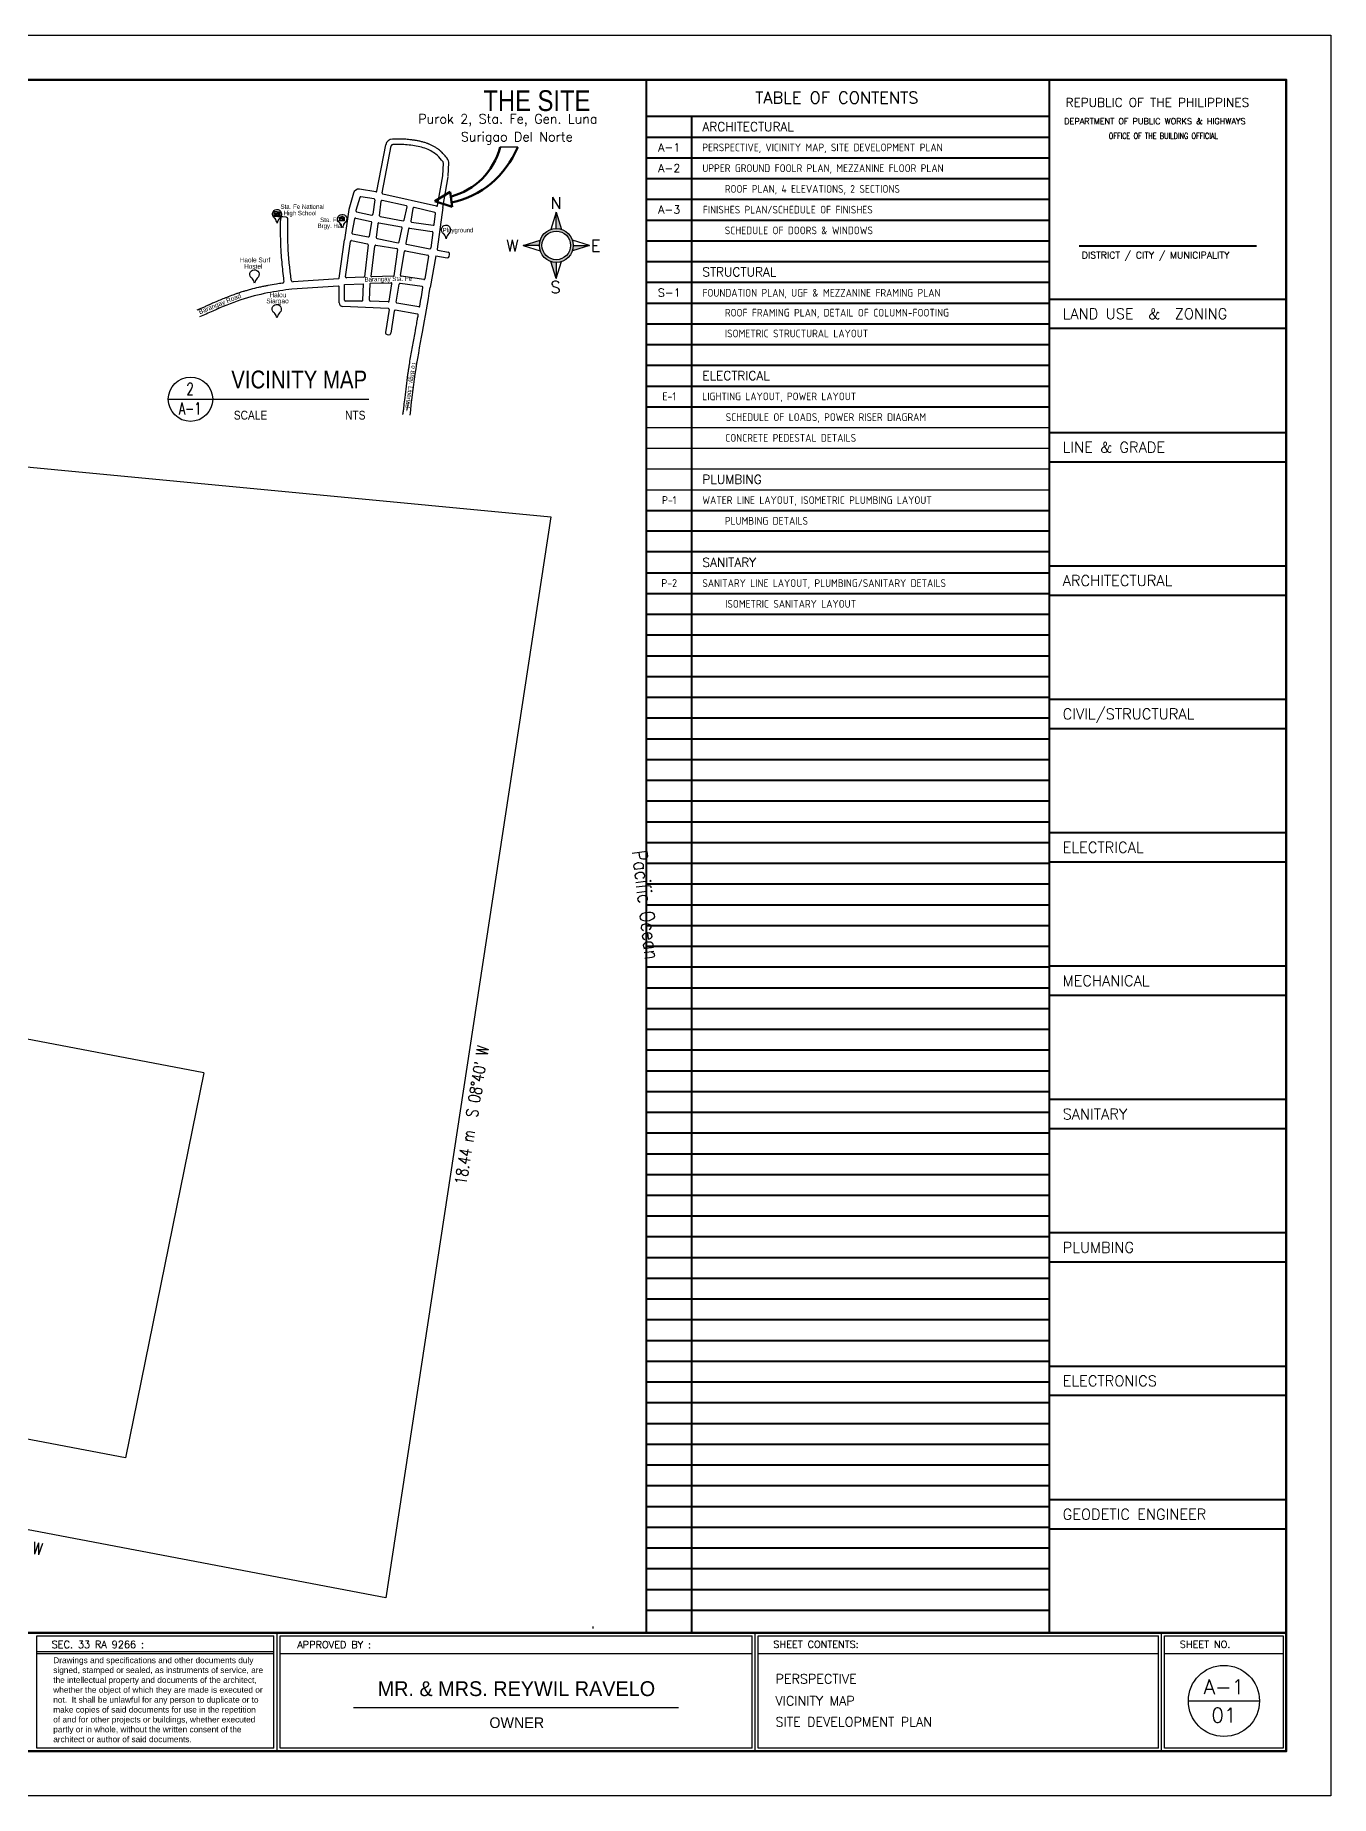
# Model space of a CAD drawing. Header units: millimetres. Extents: x 568137 to 731329, y -326076 to -191870.
# Drawn here: x 619376 to 641229, y -262676 to -232976 of the extents above; entities that cross this region are included whole.
import ezdxf
from ezdxf.enums import TextEntityAlignment as Align

# ---------------------------------------------------------------- set-up
doc = ezdxf.new("R2010")
doc.units = ezdxf.units.MM
doc.header["$LTSCALE"] = 300
doc.header["$MEASUREMENT"] = 0
doc.linetypes.add('CENTER2', pattern=[28.575, 19.05, -3.175, 3.175, -3.175])
doc.linetypes.add('CENTERX2', pattern=[4, 2.5, -0.5, 0.5, -0.5])
doc.layers.get('DEFPOINTS').update_dxf_attribs({"color": 8})
for name, color, linetype, lineweight in [('BORDER', 5, 'Continuous', 50), ('dimensions', 8, 'Continuous', 15), ('TB-TXT', 4, 'Continuous', 35), ('TBLK', 7, 'Continuous', 40), ('TITLE', 3, 'Continuous', 30), ('TITLE-BLK', 7, 'Continuous', 30)]:
    doc.layers.add(name, color=color, linetype=linetype, lineweight=lineweight)
for name, color, linetype in [('MOULD', 44, 'Continuous'), ('PROP', 250, 'CENTERX2'), ('propertyline', 5, 'CENTER2'), ('ROAD', 252, 'Continuous'), ('ROOF BEAMS', 10, 'Continuous'), ('txt', 50, 'Continuous')]:
    doc.layers.add(name, color=color, linetype=linetype)
doc.styles.add('AVA', font='')
doc.styles.add('ISO', font='iso.shx')
doc.styles.add('JESS', font='SIMPLEX')
doc.styles.add('mar4', font='ARIALN.TTF')
doc.styles.add('PSM', font='simplex')
doc.styles.get("Standard").update_dxf_attribs({"font": 'romans.shx'})
doc.styles.get('AVA').set_extended_font_data('AvantGarde Bk BT')

msp = doc.modelspace()

# ---------------------------------------------------------------- hatches: boundary and pattern name
at = {"layer": 'dimensions', "linetype": 'Continuous'}
h = msp.add_hatch(color=256, dxfattribs=at)
h.paths.add_polyline_path([(625636.9, -239272.7), (625641.9, -239325.7), (625649.9, -239274.7)])
h.paths.add_polyline_path([(625649.9, -239274.7), (625641.9, -239325.7), (625663, -239276.8)])
at = {"layer": 'txt'}
h = msp.add_hatch(color=256, dxfattribs=at)
edge = h.paths.add_edge_path()
edge.add_line((628165.2, -235962.8), (628165.2, -236235.6))
edge.add_ellipse((628165.2, -236521.5), major_axis=(-285.8, 0.2), ratio=1, start_angle=251.54498, end_angle=270.03437, ccw=False)
edge.add_line((628255.8, -236250.4), (628165.2, -235962.8))
edge = h.paths.add_edge_path()
edge.add_line((628723.9, -236521.5), (628451, -236521.5))
edge.add_ellipse((628165.2, -236521.5), major_axis=(-285.8, 0), ratio=1, start_angle=161.51727, end_angle=180.00665, ccw=False)
edge.add_line((628436.2, -236612.1), (628723.9, -236521.5))
edge = h.paths.add_edge_path()
edge.add_ellipse((628165.2, -236521.5), major_axis=(285.8, 0), ratio=1, start_angle=251.5015, end_angle=269.99088, ccw=False)
edge.add_line((628074.5, -236792.5), (628165.2, -237080.1))
edge.add_line((628165.2, -237080.1), (628165.2, -236807.3))
edge = h.paths.add_edge_path()
edge.add_line((627894.1, -236430.8), (627606.5, -236521.5))
edge.add_line((627606.5, -236521.5), (627879.3, -236521.5))
edge.add_ellipse((628165.2, -236521.5), major_axis=(-285.8, 0), ratio=1, start_angle=341.51379, end_angle=360.00317, ccw=False)
edge = h.paths.add_edge_path()
edge.add_ellipse((628165.2, -236521.5), major_axis=(285.8, 0), ratio=1, start_angle=179.99955, end_angle=359.99955)
edge.add_ellipse((628165.2, -236521.5), major_axis=(-285.8, 0), ratio=1, start_angle=180.00399, end_angle=360.00399)
edge = h.paths.add_edge_path(flags=16)
edge.add_ellipse((628165.2, -236521.5), major_axis=(241.8, 0), ratio=1, start_angle=179.99766, end_angle=359.99766, ccw=False)
edge.add_ellipse((628165.2, -236521.5), major_axis=(-241.8, 0), ratio=1, start_angle=180.00075, end_angle=360.00075, ccw=False)

# ---------------------------------------------------------------- linework, layer by layer
at = {"layer": 'BORDER', "color": 6}
for p, q in [((626375.1, -235619.8), (626116.8, -235774.9)), ((626116.8, -235774.9), (626406.4, -235872.6)), ((626375.1, -235619.8), (626406.4, -235872.6))]:
    msp.add_line(p, q, dxfattribs=at)
at = {"layer": 'BORDER'}
for p, q in [((640479.4, -259925.5), (600179.4, -259925.5)), ((640479.4, -259925.5), (640479.4, -261925.5)), ((640479.4, -261925.5), (600179.4, -261925.5))]:
    msp.add_line(p, q, dxfattribs=at)
msp.add_lwpolyline([(600179.4, -233725.5), (640479.4, -233725.5), (640479.4, -261925.5), (600179.4, -261925.5)], close=True, dxfattribs=at)
at = {"layer": 'BORDER', "color": 6, "extrusion": (0, 0, -1)}
for centre, major_axis, ratio, start_param, end_param in [((624685.7, -233119.4), (-2213.3, 2290.7), 0.5953976, 2.8145926, 3.4476798), ((625356, -233251.8), (-1610.2, 2299.8), 0.7338234, 2.719379, 3.4408317)]:
    msp.add_ellipse(centre, major_axis=major_axis, ratio=ratio, start_param=start_param, end_param=end_param, dxfattribs=at)
at = {"layer": 'DEFPOINTS'}
msp.add_lwpolyline([(599179.4, -232975.5), (641229.4, -232975.5), (641229.4, -262675.5), (599179.4, -262675.5)], close=True, dxfattribs=at)
at = {"layer": 'dimensions', "linetype": 'Continuous'}
msp.add_lwpolyline([(625644.7, -239302.7), (625669.6, -239167.8)], dxfattribs=at)
at = {"layer": 'MOULD', "linetype": 'Continuous'}
msp.add_line((628782.7, -259817.1), (628782.7, -259852.7), dxfattribs=at)
at = {"layer": 'PROP', "linetype": 'Continuous'}
for p, q in [((622219.1, -250478.1), (607493.8, -247677.9)), ((622219.1, -250478.1), (620897.5, -256973.6)), ((620897.5, -256973.6), (606172.2, -254173.5))]:
    msp.add_line(p, q, dxfattribs=at)
at = {"layer": 'propertyline', "linetype": 'Continuous'}
msp.add_lwpolyline([(607195.8, -239110.9), (628071, -241102.6), (625291.7, -259336.1), (603908.2, -255269.9)], close=True, dxfattribs=at)
at = {"layer": 'ROAD', "linetype": 'Continuous'}
for p, q in [((625138.8, -235606.5), (625289.3, -234826.7)), ((625225.4, -235637.3), (625378.6, -234843.9)), ((626251.5, -235349.1), (626261.2, -235132.8)), ((626342.3, -235353.2), (626352.5, -235125.6)), ((626163.3, -235850), (626251.5, -235349.1)), ((626250.1, -235881.5), (626341, -235364.9)), ((624743.2, -235639.3), (624665.2, -235917.4)), ((624848.9, -235711.1), (624786.3, -235934.7)), ((625121.5, -235618.6), (624845.1, -235574.1)), ((625090.7, -235736.4), (624865.9, -235700.2)), ((625103.4, -235753.2), (625072.9, -235996.5)), ((625184.5, -236019.8), (625210, -235774.5)), ((625637, -235854.6), (625228.4, -235761.3)), ((626145.1, -235862.2), (625236.9, -235654.9)), ((623405.2, -235955.4), (623398.9, -235975.3)), ((623409.1, -235975.3), (623398.9, -235975.3)), ((623455.1, -235955.4), (623405.2, -235955.4)), ((623455.1, -235955.4), (623505, -235955.4)), ((623501.1, -235975.3), (623511.3, -235975.3)), ((623505, -235955.4), (623511.3, -235975.3)), ((623610.4, -236043.8), (623549.9, -236037.1)), ((624505.2, -236052.8), (624547.1, -236033)), ((624505.2, -236058.5), (624505.2, -236052.8)), ((624513.2, -236058.5), (624505.2, -236058.5)), ((624547.1, -236033), (624550, -236033)), ((624552.8, -236033), (624550, -236033)), ((624594.8, -236052.8), (624552.8, -236033)), ((624586.7, -236058.5), (624594.8, -236058.5)), ((624665.2, -235917.4), (624591.5, -236427.4)), ((624594.8, -236058.5), (624594.8, -236052.8)), ((624763.1, -236071.5), (624717.3, -236309.8)), ((624781.2, -236059.6), (625040.8, -236116)), ((624797.6, -235953.6), (625054.7, -236009.5)), ((625196.9, -236036.3), (625580.5, -236105.3)), ((625597.9, -236093.8), (625648.4, -235872.7)), ((625747.2, -235896.2), (625712.1, -236110.6)), ((626117.4, -235964.2), (625765.5, -235883.9)), ((626105.5, -236167.3), (626129.1, -235980.9)), ((626250.1, -235881.5), (626154.5, -236586.9)), ((624729.3, -236327.6), (624994.4, -236378.5)), ((625012.2, -236366.2), (625052.5, -236133.4)), ((625154.3, -236155.2), (625129.6, -236390.4)), ((625141.8, -236406.8), (625497.9, -236475.3)), ((625172, -236141.9), (625552.3, -236210.3)), ((625515.5, -236463.5), (625564.5, -236228.3)), ((625673, -236242.6), (625626.5, -236484.6)), ((625690.1, -236230.5), (626072.2, -236285.5)), ((625724.9, -236128), (626088.3, -236180.4)), ((626085.1, -236302.6), (626049, -236564.9)), ((624504.4, -237071.7), (624591.5, -236427.4)), ((624611.8, -237051.2), (624692.6, -236453.5)), ((624710.7, -236440.7), (624979.2, -236495.6)), ((624991.2, -236512.2), (624927.4, -237053.1)), ((625040.2, -237043.3), (625103.4, -236532.1)), ((625120.8, -236519), (625475.2, -236574.8)), ((625487.9, -236591.9), (625426.4, -237032.6)), ((625536.8, -237024.2), (625604.1, -236622.6)), ((625622, -236610.2), (626000.3, -236685)), ((625638.6, -236502.3), (626031.1, -236577.8)), ((626012.4, -236702.4), (625948.3, -237085.1)), ((626133, -236699.5), (626040, -237232.2)), ((626133, -236699.5), (626323.6, -236729.1)), ((626166.7, -236603.8), (626342, -236637.5)), ((626357.7, -236706.5), (626365.7, -236674.6)), ((624490.7, -237206.2), (623704.8, -237259.4)), ((624490.4, -237084.8), (623725.5, -237136.5)), ((624504.3, -237491.5), (624501.4, -237216.1)), ((624591.9, -237182.3), (624913.3, -237171.7)), ((624594.8, -237446.9), (624591.9, -237182.3)), ((624920, -237059.8), (624627.2, -237068.3)), ((624902.3, -237448.2), (624913.3, -237171.7)), ((625012.4, -237443.9), (625023.2, -237166.6)), ((625030.6, -237159.3), (625377, -237152.2)), ((625419.1, -237039.1), (625047.9, -237051.8)), ((625345, -237462), (625392.2, -237169.8)), ((625464.9, -237479.9), (625514.3, -237174.1)), ((625904, -237216.1), (625531.5, -237161.5)), ((625931.1, -237097.6), (625549.6, -237041.7)), ((625330.1, -237583.5), (624562.4, -237551.4)), ((624887.1, -237462.8), (624609.9, -237461.9)), ((625329.3, -237474.8), (625026.8, -237459.6)), ((625845.1, -237559.2), (625477.3, -237497.3)), ((625344.4, -237601), (625284.7, -237990.3)), ((625432.2, -237628.2), (625374.8, -238002.4)), ((625824, -237678.6), (625449.7, -237615.5)), ((625311.8, -238025.1), (625342, -238027.9))]:
    msp.add_line(p, q, dxfattribs=at)
for points in [[(623457.1, -236144.6, 0.0890262), (623421.7, -236069.1, 0.1009558), (623412.9, -236060.9, -3.0365889), (623505.4, -236053.1, 0.0421046), (623501.9, -236056.7, 0.105632), (623457.1, -236144.6)], [(624555.9, -236225.5, 0.0890262), (624520.4, -236150, 0.1009558), (624511.7, -236141.8, -3.0365889), (624604.2, -236134, 0.0421046), (624600.7, -236137.6, 0.105632), (624555.9, -236225.5)], [(626308.3, -236408.8, 0.0890262), (626272.9, -236333.2, 0.1009558), (626264.2, -236325, -3.0365889), (626356.6, -236317.2, 0.0421046), (626353.2, -236320.9, 0.105632), (626308.3, -236408.8)], [(623076.6, -237160, 0.0890262), (623041.2, -237084.5, 0.1009558), (623032.4, -237076.3, -3.0365889), (623124.9, -237068.5, 0.0421046), (623121.4, -237072.1, 0.105632), (623076.6, -237160)], [(623452.6, -237745.2, 0.0890262), (623417.2, -237669.7, 0.1009558), (623408.4, -237661.5, -3.0365889), (623500.9, -237653.7, 0.0421046), (623497.4, -237657.3, 0.105632), (623452.6, -237745.2)]]:
    msp.add_lwpolyline(points, format="xyb", dxfattribs=at)
for points in [[(623406.1, -235975.3), (623504.1, -235975.3), (623504.1, -236033.2), (623406.1, -236033.2)], [(623425.8, -235997.6), (623451.5, -235997.6), (623451.5, -236018.5), (623425.8, -236018.5)], [(623468.4, -236033.2), (623484.9, -236033.2), (623484.9, -235997), (623468.4, -235997)], [(624586.7, -236105.4), (624513.2, -236105.4), (624513.2, -236058.5), (624586.7, -236058.5)], [(624519.5, -236062), (624545, -236062), (624545, -236079.7), (624519.5, -236079.7)], [(624580.5, -236062), (624554.9, -236062), (624554.9, -236079.7), (624580.5, -236079.7)]]:
    msp.add_lwpolyline(points, close=True, dxfattribs=at)
for centre, radius, start, end in [((625408.3, -234849.6), 121.2, 91.84943, 169.07283), ((625408.3, -234849.6), 30.3, 91.84943, 169.07283), ((626230.9, -235131.4), 30.3, 357.423, 38.37968), ((626230.9, -235131.4), 121.2, 357.423, 38.37968), ((624830.7, -235663.9), 90.9, 80.86162, 164.34398), ((624863.5, -235715.2), 15.1, 80.86162, 164.34398), ((625088.3, -235751.3), 15.1, 352.86904, 80.86162), ((625123.9, -235603.6), 15.1, 260.86162, 349.07283), ((625225.1, -235776.1), 15.1, 77.14416, 174.06239), ((625240.3, -235640.1), 15.1, 169.07283, 257.14416), ((623546.6, -236067.3), 30.3, 83.76415, 179.42391), ((623607.1, -236073.9), 30.3, 359.4258, 83.76415), ((624778, -236074.4), 15.1, 77.73134, 169.12042), ((624800.8, -235938.8), 15.1, 164.34398, 257.73134), ((625057.9, -235994.7), 15.1, 257.73134, 352.86904), ((625199.6, -236021.4), 15.1, 174.06239, 259.79513), ((625583.1, -236090.4), 15.1, 259.79513, 347.14416), ((625633.6, -235869.3), 15.1, 347.14416, 77.14416), ((625727.1, -236113.1), 15.1, 170.71691, 261.80769), ((625762.1, -235898.7), 15.1, 77.14416, 170.71691), ((626114.1, -235979), 15.1, 352.79546, 77.14416), ((626148.4, -235847.4), 15.1, 257.14416, 350.02319), ((624732.2, -236312.7), 15.1, 169.12042, 259.12042), ((624997.3, -236363.6), 15.1, 259.12042, 350.17732), ((625037.6, -236130.8), 15.1, 350.17732, 77.73134), ((625144.7, -236392), 15.1, 174.01432, 259.12042), ((625169.3, -236156.8), 15.1, 79.79513, 174.01432), ((625549.6, -236225.2), 15.1, 348.25171, 79.79513), ((625687.9, -236245.5), 15.1, 81.80769, 169.12042), ((626070.1, -236300.5), 15.1, 352.16734, 81.80769), ((626090.5, -236165.4), 15.1, 261.80769, 352.79546), ((624707.6, -236455.5), 15.1, 78.44819, 172.2939), ((624976.2, -236510.4), 15.1, 353.2634, 78.44819), ((625118.5, -236534), 15.1, 81.05039, 172.94298), ((625472.9, -236589.8), 15.1, 352.05965, 81.05039), ((625500.7, -236460.4), 15.1, 259.12042, 348.25171), ((625619, -236625.1), 15.1, 78.8233, 170.48782), ((625641.4, -236487.4), 15.1, 169.12042, 259.12042), ((625997.4, -236699.9), 15.1, 350.49281, 78.8233), ((626034, -236562.9), 15.1, 259.12042, 352.16734), ((626169.5, -236588.9), 15.1, 172.28415, 259.12042), ((626328.3, -236699.2), 30.3, 261.1643, 345.95066), ((626336.3, -236667.3), 30.3, 345.95066, 79.12042), ((623543.1, -237128.9), 30.3, 278.17042, 6.56359), ((623723.5, -237106.3), 30.3, 186.50111, 273.86884), ((624489.3, -237069.7), 15.1, 273.86884, 352.2939), ((624491.4, -237216.2), 10, 0.61296, 93.86884), ((624626.8, -237053.2), 15.1, 172.2939, 271.67601), ((624919.8, -237052.2), 7.57, 271.67601, 353.2634), ((625030.7, -237166.9), 7.57, 91.17496, 177.78286), ((625047.7, -237044.2), 7.57, 172.94298, 271.96336), ((625377.3, -237167.4), 15.1, 350.82211, 91.17496), ((625418.9, -237031.5), 7.57, 271.96336, 352.05965), ((625529.3, -237176.5), 15.1, 81.65974, 170.82211), ((625551.8, -237026.7), 15.1, 170.48782, 261.65974), ((625901.8, -237231.1), 15.1, 350.22725, 81.65974), ((625933.3, -237082.6), 15.1, 261.65974, 350.49281), ((624564.9, -237490.9), 60.6, 180.61296, 267.60352), ((624609.9, -237446.8), 15.1, 180.61296, 269.82565), ((624887.2, -237447.6), 15.1, 269.82565, 357.72925), ((625027.6, -237444.5), 15.1, 177.78286, 267.1334), ((625330, -237459.6), 15.1, 267.1334, 350.82211), ((625329.4, -237598.7), 15.1, 351.27291, 87.60352), ((625479.8, -237482.3), 15.1, 170.82211, 260.43752), ((625847.6, -237544.3), 15.1, 260.43752, 350.11811), ((625447.2, -237630.5), 15.1, 80.43752, 171.27291), ((625821.5, -237693.5), 15.1, 349.99862, 80.43752), ((625314.6, -237994.9), 30.3, 171.27291, 264.60137), ((625344.8, -237997.8), 30.3, 264.60137, 351.27291)]:
    msp.add_arc(centre, radius, start, end, dxfattribs=at)
for points, knots in [([(626333, -235065.1), (626326.1, -235056.4), (626319, -235047.4), (626304.4, -235029.3), (626297, -235020.1), (626281.5, -235001.7), (626273.5, -234992.4), (626256.8, -234973.9), (626248.2, -234964.7), (626236.6, -234953.1), (626234.1, -234950.6), (626229.3, -234946), (626227, -234943.8), (626222.5, -234939.6), (626220.2, -234937.5), (626216.9, -234934.5), (626215.9, -234933.6), (626213.9, -234931.8), (626212.9, -234930.9), (626209.9, -234928.2), (626207.9, -234926.5), (626201.8, -234921.2), (626197.6, -234917.8), (626185.2, -234907.7), (626176.7, -234901.2), (626153.8, -234884.4), (626139, -234874.6), (626109, -234856.2), (626093.6, -234847.7), (626062.6, -234831.7), (626046.8, -234824.3), (626025.6, -234815.2), (626020.2, -234813), (626010.6, -234809.1), (626006.4, -234807.4), (625998, -234804.2), (625993.8, -234802.6), (625981.1, -234798), (625972.7, -234795), (625945.2, -234785.9), (625926.2, -234780.3), (625888.1, -234770.2), (625869, -234765.8), (625831.1, -234757.8), (625812.1, -234754.3), (625787.1, -234750.2), (625780.9, -234749.2), (625770.9, -234747.6), (625767.1, -234747.1), (625759.6, -234746), (625755.8, -234745.4), (625748.3, -234744.3), (625744.5, -234743.8), (625733.1, -234742.3), (625725.6, -234741.3), (625702.8, -234738.5), (625687.7, -234736.8), (625642.1, -234732.4), (625611.6, -234730.1), (625570.6, -234728.2), (625560.2, -234727.8), (625544, -234727.3), (625538.2, -234727.2), (625526.6, -234726.9), (625520.8, -234726.8), (625511.4, -234726.7), (625507.7, -234726.7), (625500.6, -234726.7), (625497.2, -234726.7), (625490.4, -234726.7), (625487, -234726.7), (625476.9, -234726.8), (625470.1, -234726.9), (625450, -234727.2), (625436.8, -234727.5), (625409, -234728.3), (625394.5, -234728.8), (625404.4, -234728.5)], [0, 0, 0, 0, 110.1954242, 110.1954242, 220.3908485, 220.3908485, 330.5862727, 330.5862727, 440.7816969, 440.7816969, 470.9858751, 470.9858751, 497.3934731, 497.3934731, 523.3125482, 523.3125482, 534.5260763, 534.5260763, 545.7396044, 545.7396044, 568.1666606, 568.1666606, 613.020773, 613.020773, 702.7289979, 702.7289979, 852.9359151, 852.9359151, 1003.1428323, 1003.1428323, 1153.3497495, 1153.3497495, 1204.2002899, 1204.2002899, 1243.7059132, 1243.7059132, 1283.2115365, 1283.2115365, 1362.2227831, 1362.2227831, 1539.933285, 1539.933285, 1717.643787, 1717.643787, 1895.354289, 1895.354289, 1953.9884032, 1953.9884032, 1989.606465, 1989.606465, 2025.4977016, 2025.4977016, 2061.3889381, 2061.3889381, 2133.1714112, 2133.1714112, 2276.7363573, 2276.7363573, 2563.8662495, 2563.8662495, 2661.927363, 2661.927363, 2716.4187611, 2716.4187611, 2770.6920712, 2770.6920712, 2805.3242072, 2805.3242072, 2837.2618632, 2837.2618632, 2869.1995192, 2869.1995192, 2933.0748312, 2933.0748312, 3060.8254552, 3060.8254552, 3202.9954897, 3202.9954897, 3202.9954897, 3202.9954897]), ([(626254.7, -235112.6), (626223.8, -235073.6), (626148.7, -234980.9), (625971.3, -234878.6), (625743.2, -234829.9), (625550.3, -234815.4), (625437.9, -234818.4), (625407.4, -234819.3)], [37.1563431, 37.1563431, 37.1563431, 37.1563431, 526.8536237, 1213.2078293, 2009.3283722, 2821.0306425, 3123.1368238, 3123.1368238, 3123.1368238, 3123.1368238]), ([(623573.2, -237125.5), (623571.2, -237108.2), (623569.3, -237091.5), (623561.6, -237023.2), (623555.8, -236971.3), (623545, -236867.3), (623539.9, -236815), (623530.9, -236710.1), (623527, -236657.5), (623522.9, -236588.8), (623522.1, -236573), (623521, -236550.1), (623520.6, -236543), (623520.1, -236530.9), (623519.9, -236525.8), (623519.1, -236508.2), (623518.7, -236495.7), (623517.4, -236458.2), (623516.8, -236433.3), (623515.2, -236354.2), (623514.9, -236300.2), (623515.1, -236192.6), (623515.6, -236139.1), (623516.2, -236079.5), (623516.2, -236073.2), (623516.3, -236067)], [90.8851173, 90.8851173, 90.8851173, 90.8851173, 256.1763884, 256.1763884, 768.5291651, 768.5291651, 1280.8819418, 1280.8819418, 1793.2347185, 1793.2347185, 1946.2129614, 1946.2129614, 2014.6525379, 2014.6525379, 2063.5108298, 2063.5108298, 2184.360616, 2184.360616, 2426.0601882, 2426.0601882, 2952.3759432, 2952.3759432, 3478.6916982, 3478.6916982, 3540.7454654, 3540.7454654, 3540.7454654, 3540.7454654]), ([(623693.4, -237109.7), (623671.1, -236914.4), (623633, -236570.2), (623635.9, -236224), (623637.4, -236074.2)], [95.3897964, 95.3897964, 95.3897964, 95.3897964, 2039.0222806, 3520.9453794, 3520.9453794, 3520.9453794, 3520.9453794]), ([(623547.4, -237158.9), (623512.8, -237163.9), (623478, -237169.1), (623395.8, -237181.9), (623348.3, -237189.9), (623293.2, -237200.1), (623285.7, -237201.5), (623272.4, -237204.1), (623266.7, -237205.2), (623255.3, -237207.4), (623249.6, -237208.6), (623232.4, -237212), (623221, -237214.4), (623186.7, -237221.5), (623163.9, -237226.5), (623095.7, -237242.2), (623050.3, -237253.4), (622981.5, -237271.9), (622958, -237278.5), (622916.9, -237290.4), (622899.4, -237295.6), (622869.2, -237304.9), (622856.5, -237308.8), (622835, -237315.7), (622826.2, -237318.6), (622808.5, -237324.4), (622799.5, -237327.3), (622781.7, -237333.3), (622772.9, -237336.3), (622746.3, -237345.5), (622728.6, -237351.7), (622675.8, -237370.8), (622640.9, -237384), (622546.3, -237421.1), (622487.1, -237445.7), (622418, -237475.7), (622407.6, -237480.2), (622376.5, -237493.9), (622355.8, -237503.1), (622332.3, -237513.7), (622329.4, -237515.1), (622324.1, -237517.4), (622321.8, -237518.5), (622317.1, -237520.7), (622314.7, -237521.7), (622307.7, -237524.9), (622303, -237527.1), (622289, -237533.4), (622279.7, -237537.7), (622251.3, -237550.6), (622232.3, -237559.2), (622194.8, -237575.9), (622176.1, -237583.9), (622139.2, -237599.3), (622120.9, -237606.6), (622102.7, -237613.5)], [467.0325153, 467.0325153, 467.0325153, 467.0325153, 809.8464584, 809.8464584, 1275.336843, 1275.336843, 1348.890779, 1348.890779, 1404.7978642, 1404.7978642, 1460.7049494, 1460.7049494, 1572.5191199, 1572.5191199, 1796.1474607, 1796.1474607, 2243.4041425, 2243.4041425, 2477.4973003, 2477.4973003, 2652.1590999, 2652.1590999, 2779.5644304, 2779.5644304, 2868.1630372, 2868.1630372, 2957.9885618, 2957.9885618, 3047.8140863, 3047.8140863, 3227.4651354, 3227.4651354, 3586.7672335, 3586.7672335, 4206.7994626, 4206.7994626, 4316.8766878, 4316.8766878, 4537.0311381, 4537.0311381, 4568.0867771, 4568.0867771, 4593.306516, 4593.306516, 4618.526255, 4618.526255, 4668.9657329, 4668.9657329, 4769.8446887, 4769.8446887, 4979.5354109, 4979.5354109, 5189.2261331, 5189.2261331, 5398.8897829, 5398.8897829, 5398.8897829, 5398.8897829]), ([(623704.8, -237259.4), (623567.7, -237278.2), (623276.3, -237318.1), (622826.6, -237433.9), (622451.6, -237590), (622224.5, -237697), (622148.1, -237725.9)], [0, 0, 0, 0, 1037.7865882, 2205.2030061, 3468.7266194, 4082.1200044, 4082.1200044, 4082.1200044, 4082.1200044]), ([(625579.3, -239372.8), (625579.4, -239372.1), (625579.5, -239371.5), (625581.1, -239359.2), (625582.6, -239347.5), (625585.7, -239324.2), (625587.2, -239312.5), (625591.6, -239277.3), (625594.5, -239253.9), (625603.1, -239183.3), (625608.7, -239136.1), (625621.7, -239024.6), (625629.3, -238960.1), (625645.1, -238830.7), (625653.3, -238765.8), (625663.4, -238693.9), (625664.4, -238687.1), (625666, -238675.3), (625666.8, -238670.3), (625668.2, -238660.3), (625668.9, -238655.4), (625671.1, -238640.5), (625672.6, -238630.5), (625677, -238600.7), (625680.1, -238580.9), (625689.4, -238521.5), (625695.9, -238482), (625716, -238362.3), (625730.3, -238282.4), (625759.2, -238123.2), (625773.9, -238043.8), (625789.8, -237956.5), (625791.3, -237948.3), (625794.3, -237932), (625795.8, -237923.8), (625800.2, -237899.2), (625803.2, -237882.8), (625812, -237833.6), (625817.9, -237800.7), (625827.9, -237744), (625832.2, -237720.1), (625836.4, -237696.1)], [2603.9081027, 2603.9081027, 2603.9081027, 2603.9081027, 2610.2265563, 2610.2265563, 2728.2688573, 2728.2688573, 2846.3111584, 2846.3111584, 3082.3957605, 3082.3957605, 3554.5649648, 3554.5649648, 4195.4585979, 4195.4585979, 4836.352231, 4836.352231, 4903.6265194, 4903.6265194, 4952.6310151, 4952.6310151, 5001.6355108, 5001.6355108, 5099.6445023, 5099.6445023, 5295.6624851, 5295.6624851, 5687.6984509, 5687.6984509, 6485.9741358, 6485.9741358, 7284.2498207, 7284.2498207, 7366.9646547, 7366.9646547, 7449.6794887, 7449.6794887, 7615.1091567, 7615.1091567, 7945.9684928, 7945.9684928, 8186.9855984, 8186.9855984, 8186.9855984, 8186.9855984])]:
    msp.add_open_spline(points, degree=3, knots=knots, dxfattribs=at)
msp.add_spline([(625699.7, -239386.4), (625785.9, -238693.5), (625908.2, -237982.6), (626040, -237232.2)], degree=3, dxfattribs=at)
msp.add_open_spline([(625862.6, -237546.9), (625880.7, -237442.6), (625898.7, -237338.1), (625916.7, -237233.7)], degree=3, dxfattribs=at)
at = {"layer": 'ROOF BEAMS', "color": 6, "linetype": 'Continuous'}
msp.add_line((627516.4, -234865.5), (627219.8, -234865.5), dxfattribs=at)
at = {"layer": 'TBLK'}
for p, q in [((629688.5, -259925.5), (629688.5, -233725.5)), ((636479.4, -233725.5), (636479.4, -259925.5)), ((629688.5, -234343.3), (636479.4, -234343.3)), ((630451, -259925.5), (630451, -234343.3)), ((629688.5, -234693.3), (636479.4, -234693.3)), ((629688.5, -235043.3), (636479.4, -235043.3)), ((629688.5, -235393.3), (636479.4, -235393.3)), ((629688.5, -235743.3), (636479.4, -235743.3)), ((629688.5, -236093.3), (636479.4, -236093.3)), ((629688.5, -236443.3), (636479.4, -236443.3)), ((636984.6, -236528.9), (639974.3, -236528.9)), ((629688.5, -236793.3), (636479.4, -236793.3)), ((629688.5, -237143.3), (636479.4, -237143.3)), ((629688.5, -237493.3), (636479.4, -237493.3)), ((636479.4, -237425.6), (640479.4, -237425.6)), ((629688.5, -237843.3), (636479.4, -237843.3)), ((629688.5, -238193.3), (636479.4, -238193.3)), ((640479.4, -237925.6), (636479.4, -237925.6)), ((629688.5, -238543.3), (636479.4, -238543.3)), ((629688.5, -238893.3), (636479.4, -238893.3)), ((629688.5, -239243.3), (636479.4, -239243.3)), ((636479.4, -239675.6), (640479.4, -239675.6)), ((640479.4, -240175.6), (636479.4, -240175.6)), ((629688.5, -240993.3), (636479.4, -240993.3)), ((636479.4, -241343.3), (629688.5, -241343.3)), ((636479.4, -241693.3), (629688.5, -241693.3)), ((629688.5, -242043.3), (636479.4, -242043.3)), ((636479.4, -241925.6), (640479.4, -241925.6)), ((629688.5, -242393.3), (636479.4, -242393.3)), ((640479.4, -242425.6), (636479.4, -242425.6)), ((629688.5, -242743.3), (636479.4, -242743.3)), ((629688.5, -243093.3), (636479.4, -243093.3)), ((629688.5, -243443.3), (636479.4, -243443.3)), ((629688.5, -243793.3), (636479.4, -243793.3)), ((629688.5, -244143.3), (636479.4, -244143.3)), ((636479.4, -244175.6), (640479.4, -244175.6)), ((629688.5, -244493.3), (636479.4, -244493.3)), ((640479.4, -244675.6), (636479.4, -244675.6)), ((629688.5, -244843.3), (636479.4, -244843.3)), ((629688.5, -245193.3), (636479.4, -245193.3)), ((629688.5, -245543.3), (636479.4, -245543.3)), ((629688.5, -245893.3), (636479.4, -245893.3)), ((629688.5, -246243.3), (636479.4, -246243.3)), ((636479.4, -246425.6), (640479.4, -246425.6)), ((629688.5, -246593.3), (636479.4, -246593.3)), ((629688.5, -246943.3), (636479.4, -246943.3)), ((640479.4, -246925.6), (636479.4, -246925.6)), ((629688.5, -247293.3), (636479.4, -247293.3)), ((629688.5, -247643.3), (636479.4, -247643.3)), ((629688.5, -247993.3), (636479.4, -247993.3)), ((629688.5, -248343.3), (636479.4, -248343.3)), ((629688.5, -248693.3), (636479.4, -248693.3)), ((636479.4, -248675.6), (640479.4, -248675.6)), ((629688.5, -249043.3), (636479.4, -249043.3)), ((640479.4, -249175.6), (636479.4, -249175.6)), ((629688.5, -249393.3), (636479.4, -249393.3)), ((629688.5, -249743.3), (636479.4, -249743.3)), ((629688.5, -250093.3), (636479.4, -250093.3)), ((629688.5, -250443.3), (636479.4, -250443.3)), ((629688.5, -250793.3), (636479.4, -250793.3)), ((636479.4, -250925.6), (640479.4, -250925.6)), ((629688.5, -251143.3), (636479.4, -251143.3)), ((629688.5, -251493.3), (636479.4, -251493.3)), ((640479.4, -251425.6), (636479.4, -251425.6)), ((629688.5, -251843.3), (636479.4, -251843.3)), ((629688.5, -252193.3), (636479.4, -252193.3)), ((629688.5, -252543.3), (636479.4, -252543.3)), ((629688.5, -252893.3), (636479.4, -252893.3)), ((629688.5, -253243.3), (636479.4, -253243.3)), ((636479.4, -253175.6), (640479.4, -253175.6)), ((629688.5, -253593.3), (636479.4, -253593.3)), ((640479.4, -253675.6), (636479.4, -253675.6)), ((629688.5, -253943.3), (636479.4, -253943.3)), ((629688.5, -254293.3), (636479.4, -254293.3)), ((629688.5, -254643.3), (636479.4, -254643.3)), ((629688.5, -254993.3), (636479.4, -254993.3)), ((629688.5, -255343.3), (636479.4, -255343.3)), ((629688.5, -255693.3), (636479.4, -255693.3)), ((636479.4, -255425.6), (640479.4, -255425.6)), ((640479.4, -255925.6), (636479.4, -255925.6)), ((629688.5, -256043.3), (636479.4, -256043.3)), ((629688.5, -256393.3), (636479.4, -256393.3)), ((629688.5, -256743.3), (636479.4, -256743.3)), ((629688.5, -257093.3), (636479.4, -257093.3)), ((629688.5, -257443.3), (636479.4, -257443.3)), ((629688.5, -257793.3), (636479.4, -257793.3)), ((636479.4, -257675.6), (640479.4, -257675.6)), ((629688.5, -258143.3), (636479.4, -258143.3)), ((640479.4, -258175.6), (636479.4, -258175.6)), ((629688.5, -258493.3), (636479.4, -258493.3)), ((629688.5, -258843.3), (636479.4, -258843.3)), ((629688.5, -259193.3), (636479.4, -259193.3)), ((629688.5, -259543.3), (636479.4, -259543.3))]:
    msp.add_line(p, q, dxfattribs=at)
at = {"layer": 'TITLE'}
msp.add_line((621620.5, -239116.5), (625001.3, -239116.5), dxfattribs=at)
at = {"layer": 'TITLE', "color": 4, "lineweight": -3}
for p, q in [((619402.1, -259978), (623402.1, -259978)), ((619402.1, -261873), (619402.1, -259978)), ((623402.1, -261873), (623402.1, -259978)), ((623454.6, -261925.5), (623454.6, -259925.5)), ((623507.1, -259978), (631467.2, -259978)), ((623507.1, -261873), (623507.1, -259978)), ((631467.2, -261873), (631467.2, -259978)), ((631519.7, -261925.5), (631519.7, -259925.5)), ((631572.2, -259978), (638321.9, -259978)), ((631572.2, -261873), (631572.2, -259978)), ((638321.9, -261873), (638321.9, -259978)), ((638374.4, -261925.5), (638374.4, -259925.5)), ((638426.9, -261873), (638426.9, -259978)), ((638426.9, -259978), (640427, -259978)), ((640427, -259978), (640427, -261873)), ((619402.1, -260240.5), (623402.1, -260240.5)), ((619402.1, -260278), (623402.1, -260278)), ((623507.1, -260278), (631467.2, -260278)), ((631572.2, -260278), (638321.9, -260278)), ((638426.9, -260278), (640427, -260278)), ((630227.5, -261190.6), (624746.8, -261190.6)), ((638826.9, -261075.5), (640026.9, -261075.5)), ((638826.9, -261075.5), (640026.9, -261075.5)), ((623402.1, -261873), (619402.1, -261873)), ((631467.2, -261873), (623507.1, -261873)), ((638321.9, -261873), (631572.2, -261873)), ((640427, -261873), (638426.9, -261873))]:
    msp.add_line(p, q, dxfattribs=at)
at = {"layer": 'TITLE'}
msp.add_circle((621995.2, -239116.5), 374.6, dxfattribs=at)
at = {"layer": 'TITLE', "color": 4, "lineweight": -3}
msp.add_circle((639426.9, -261075.5), 600, dxfattribs=at)
at = {"layer": 'TITLE-BLK'}
for p, q in [((629688.5, -239593.3), (636479.4, -239593.3)), ((629688.5, -239943.3), (636479.4, -239943.3)), ((629688.5, -240293.3), (636479.4, -240293.3)), ((629688.5, -240643.3), (636479.4, -240643.3))]:
    msp.add_line(p, q, dxfattribs=at)
at = {"layer": 'txt'}
for p, q in [((628165.2, -235962.8), (628074.5, -236250.4)), ((628165.2, -236235.6), (628165.2, -235962.8)), ((628165.2, -235962.8), (628255.8, -236250.4)), ((627606.5, -236521.5), (627894.1, -236430.8)), ((627879.3, -236521.5), (627606.5, -236521.5)), ((627606.5, -236521.5), (627894.1, -236612.1)), ((628723.9, -236521.5), (628436.2, -236430.8)), ((628723.9, -236521.5), (628436.2, -236612.1)), ((628451, -236521.5), (628723.9, -236521.5)), ((628165.2, -237080.1), (628074.5, -236792.5)), ((628165.2, -237080.1), (628255.8, -236792.5)), ((628165.2, -236807.3), (628165.2, -237080.1))]:
    msp.add_line(p, q, dxfattribs=at)
for major_axis, start_param, end_param in [((-285.8, 0), 3.1416799, 9.4248652), ((241.8, 0), -0.0001635, 6.2830218)]:
    msp.add_ellipse((628165.2, -236521.5), major_axis=major_axis, ratio=1, start_param=start_param, end_param=end_param, dxfattribs=at)

# ---------------------------------------------------------------- texts
at = {"layer": 'BORDER', "color": 7, "style": 'ISO'}
for s, p in [('E-1', (630069.8, -239068.3)), ('P-1', (630069.8, -240818.3)), ('P-2', (630069.8, -242218.3))]:
    msp.add_text(s, height=135, dxfattribs=at).set_placement(p, align=Align.MIDDLE_CENTER)
at = {"layer": 'dimensions', "width": 0.8}
msp.add_text('Pacific Ocean', height=250, rotation=276.91659, dxfattribs=at).set_placement((629564.6, -246729.2), align=Align.MIDDLE_LEFT)
for s, rotation, p in [("18.44 m  S 08%%D40' W", 80.61946, (626738.8, -251191.9, 132201.9)), ("21.76 m  N 79%%D14' W", 349.29667, (618322.3, -258298.6, 132201.9))]:
    msp.add_text(s, height=200, rotation=rotation, dxfattribs=at).set_placement(p, align=Align.MIDDLE_CENTER)
at = {"layer": 'ROAD', "linetype": 'Continuous', "style": 'mar4'}
for s, height, p in [('Sta. Fe National', 75, (623513, -235867.5)), ('High School', 75, (623566.1, -235975.3)), ('Sta. Fe', 75, (624182, -236090.3)), ('Brgy. Hall', 75, (624137.5, -236191.5)), ('Playground', 75, (626246.8, -236262.5)), ('Haole Surf', 80, (622824.3, -236766.2)), ('Hostel', 80, (622898.6, -236873.1)), ('Siargao', 80, (623274.6, -237458.3)), ('Halou', 80, (623325.7, -237356.3))]:
    msp.add_text(s, height=height, dxfattribs=at).set_placement(p, align=Align.MIDDLE_LEFT)
at = {"layer": 'ROAD', "linetype": 'ByBlock', "style": 'mar4'}
for s, height, rotation, p in [('Barangay Sta. Fe', 75, 1, (624931.3, -237094.7)), ('Barangay Road', 80, 22, (622137, -237647.4))]:
    msp.add_text(s, height=height, rotation=rotation, dxfattribs=at).set_placement(p, align=Align.MIDDLE_LEFT)
at = {"layer": 'ROAD', "style": 'mar4'}
msp.add_text('To Brgy. Libertad', height=75, rotation=261.37715, dxfattribs=at).set_placement((625773.3, -238484.9), align=Align.MIDDLE_LEFT)
at = {"layer": 'TB-TXT', "color": 7, "style": 'PSM'}
for s, p in [('Purok 2, Sta. Fe, Gen. Luna', (627348.2, -234464.3)), ('Surigao Del Norte', (627500, -234766.5))]:
    msp.add_text(s, height=157.48, dxfattribs=at).set_placement(p, align=Align.CENTER)
at = {"layer": 'TB-TXT', "linetype": 'ByBlock', "style": 'mar4'}
msp.add_text('VICINITY MAP', height=300, dxfattribs=at).set_placement((622683, -238933.4))
at = {"layer": 'TB-TXT', "style": 'PSM', "width": 0.7}
for s, p in [('2', (621988.9, -238940.1)), ('A-1', (621988.9, -239271.9))]:
    msp.add_text(s, height=200, dxfattribs=at).set_placement(p, align=Align.MIDDLE)
at = {"layer": 'TB-TXT'}
for s, height, style, p in [('SCALE', 150, 'mar4', (622725.8, -239460.7)), ('NTS', 150, 'mar4', (624602.9, -239460.7)), ('SEC. 33 RA 9266 :', 120, 'JESS', (619653, -260183)), ('APPROVED BY :', 120, 'JESS', (623796.2, -260185.6)), ('SHEET CONTENTS:', 120, 'JESS', (631827.6, -260181.7)), ('SHEET NO.', 120, 'JESS', (638682.3, -260180.9))]:
    msp.add_text(s, height=height, dxfattribs=dict(at, style=style)).set_placement(p)
at = {"layer": 'TB-TXT', "color": 7, "style": 'PSM'}
for s, p in [('PERSPECTIVE', (631863, -260702.8)), ('VICINITY MAP', (631863, -261073.3)), ('SITE DEVELOPMENT PLAN', (631863, -261428.7))]:
    msp.add_text(s, height=157.48, dxfattribs=at).set_placement(p, align=Align.MIDDLE_LEFT)
at = {"layer": 'TB-TXT', "insert": (619679.9, -260338.3), "char_height": 100, "width": 3536.489, "attachment_point": 1, "style": 'PSM'}
msp.add_mtext('{\\fArial|b0|i0|c0|p34;\\C30;Drawings and specifications and other documents duly signed, stamped or sealed, as instruments of service, are the intellectual property and documents of the architect, whether the object of which they are made is executed or not.  It shall be unlawful for any person to duplicate or to make copies of said documents for use in the repetition of and for other projects or buildings, whether executed partly or in whole, without the written consent of the architect or author of said documents.}', dxfattribs=at)
at = {"layer": 'TBLK', "linetype": 'ByBlock', "style": 'mar4'}
msp.add_text('THE SITE', height=350, dxfattribs=at).set_placement((626936.2, -234254))
at = {"layer": 'TBLK', "style": 'PSM'}
for s, height, p in [('TABLE OF CONTENTS', 200, (631521, -234127.9)), ('REPUBLIC OF THE PHILIPPINES', 150, (636754.5, -234185)), ('DEPARTMENT OF PUBLIC WORKS & HIGHWAYS', 100, (636733.3, -234476.7)), ('DISTRICT / CITY / MUNICIPALITY', 115, (637028.8, -236743))]:
    msp.add_text(s, height=height, dxfattribs=at).set_placement(p)
for s, height, p in [('ARCHITECTURAL', 150, (630629.1, -234518.3)), ('STRUCTURAL', 150, (630629.1, -236968.3)), ('LAND USE  &  ZONING', 180, (636707, -237675.6)), ('ELECTRICAL', 150, (630629.1, -238718.3)), ('LINE & GRADE', 180, (636707, -239925.6)), ('PLUMBING', 150, (630629.1, -240468.3)), ('SANITARY', 150, (630629.1, -241868.3)), ('ARCHITECTURAL', 180, (636707, -242175.6)), ('CIVIL/STRUCTURAL', 180, (636707, -244425.6)), ('ELECTRICAL', 180, (636707, -246675.6)), ('MECHANICAL', 180, (636707, -248925.6)), ('SANITARY', 180, (636707, -251175.6)), ('PLUMBING', 180, (636707, -253425.6)), ('ELECTRONICS', 180, (636707, -255675.6)), ('GEODETIC ENGINEER', 180, (636707, -257925.6))]:
    msp.add_text(s, height=height, dxfattribs=at).set_placement(p, align=Align.MIDDLE_LEFT)
at = {"layer": 'TBLK', "style": 'PSM', "width": 0.8}
msp.add_text('OFFICE OF THE BUILDING OFFICIAL', height=100, dxfattribs=at).set_placement((637484.8, -234724.7))
at = {"layer": 'TBLK', "style": 'PSM'}
for s, p in [('A-1', (630069.8, -234868.3)), ('A-2', (630069.8, -235218.3)), ('A-3', (630069.8, -235918.3)), ('S-1', (630069.8, -237318.3))]:
    msp.add_text(s, height=135, dxfattribs=at).set_placement(p, align=Align.MIDDLE_CENTER)
at = {"layer": 'TBLK', "style": 'AVA'}
for s, height, p in [('MR. & MRS. REYWIL RAVELO', 250, (627492.4, -260993.5)), ('OWNER', 180, (627498.8, -261532.4))]:
    msp.add_text(s, height=height, dxfattribs=at).set_placement(p, align=Align.CENTER)
at = {"layer": 'TBLK', "style": 'PSM'}
for s, p in [('A-1', (639426.9, -260836.3)), ('01', (639426.9, -261314.8))]:
    msp.add_text(s, height=250, dxfattribs=at).set_placement(p, align=Align.MIDDLE)
at = {"layer": 'TITLE-BLK', "style": 'ISO'}
for s, p in [('PERSPECTIVE, VICINITY MAP, SITE DEVELOPMENT PLAN', (630629.1, -234868.3)), ('UPPER GROUND FOOLR PLAN, MEZZANINE FLOOR PLAN', (630629.6, -235218.3)), ('ROOF PLAN, 4 ELEVATIONS, 2 SECTIONS', (631008, -235568.3)), ('FINISHES PLAN/SCHEDULE OF FINISHES', (630638.3, -235918.3)), ('SCHEDULE OF DOORS & WINDOWS', (631008, -236268.3)), ('FOUNDATION PLAN, UGF & MEZZANINE FRAMING PLAN', (630631.4, -237321.8)), ('ROOF FRAMING PLAN, DETAIL OF COLUMN-FOOTING', (631009.4, -237656.8)), ('ISOMETRIC STRUCTURAL LAYOUT', (631009.4, -238006.8)), ('LIGHTING LAYOUT, POWER LAYOUT', (630629.1, -239068.3)), ('SCHEDULE OF LOADS, POWER RISER DIAGRAM', (631023, -239418.3)), ('CONCRETE PEDESTAL DETAILS', (631016.8, -239768.3)), ('WATER LINE LAYOUT, ISOMETRIC PLUMBING LAYOUT', (630629.1, -240818.3)), ('PLUMBING DETAILS', (631009.2, -241168.3)), ('SANITARY LINE LAYOUT, PLUMBING/SANITARY DETAILS', (630629.1, -242218.3)), ('ISOMETRIC SANITARY LAYOUT', (631014.2, -242568.3))]:
    msp.add_text(s, height=130, dxfattribs=at).set_placement(p, align=Align.MIDDLE_LEFT)
at = {"layer": 'txt'}
for s, p in [('N', (628065.5, -235905.6)), ('W', (627320.8, -236627)), ('E', (628749.5, -236627)), ('S', (628065.5, -237327.6))]:
    msp.add_text(s, height=200.2, dxfattribs=at).set_placement(p)

doc.saveas('drawing.dxf')
